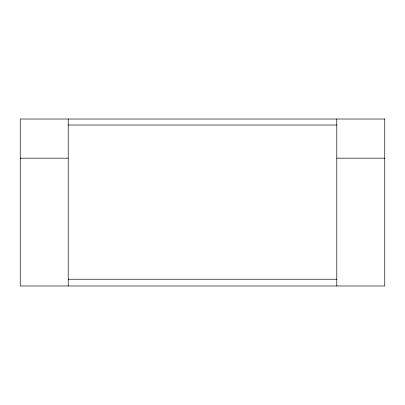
<?xml version="1.0" encoding="UTF-8"?>
<svg xmlns="http://www.w3.org/2000/svg" width="405" height="405" viewBox="0 0 405 405"><rect width="100%" height="100%" fill="white"/><g stroke="black" fill="none" stroke-linecap="round" stroke-linejoin="round"><path stroke-width="0.61" d="M68.212 125.013L336.788 125.013M20.25 158.168L68.212 158.168M336.788 158.168L384.75 158.168M68.212 279.237L336.788 279.237M336.788 119.019L336.788 285.981M68.212 119.019L68.212 285.981M384.75 119.019L20.25 119.019L20.25 285.981L384.75 285.981L384.75 119.019"/></g></svg>
